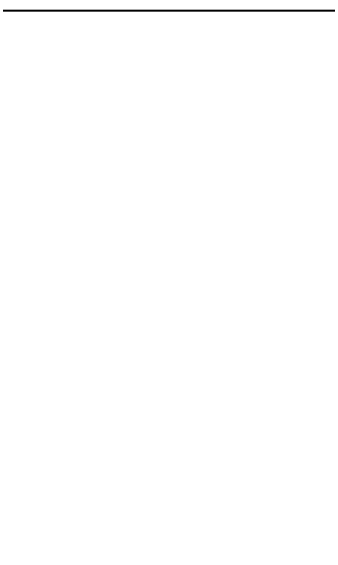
# Model space of a CAD drawing. Header units: metres. Extents: x 0 to 21025, y 0 to 14850.
# Drawn here: x 1342 to 1855, y 12304 to 13185 of the extents above; entities that cross this region are included whole.
import ezdxf

# ---------------------------------------------------------------- set-up
doc = ezdxf.new("R2010")
doc.units = ezdxf.units.M
doc.header["$LTSCALE"] = 25
doc.layers.add('18_COTAS', color=7, linetype='Continuous')
doc.styles.add('ROMANS', font='ROMANS.SHX')
doc.dimstyles.new('25___1-25', dxfattribs={"dimscale": 25, "dimtxt": 2.5, "dimasz": 2, "dimexe": 1.5, "dimexo": 1, "dimgap": 0.5, "dimtad": 1, "dimzin": 12, "dimtxsty": 'ROMANS', "dimcen": 0, "dimclrd": 256, "dimclre": 256, "dimclrt": 3, "dimazin": 3, "dimtfac": 1, "dimtmove": 0, "dimatfit": 0, "dimfxl": 1, "dimlwd": -1, "dimlwe": -1, "dimarcsym": 0})

# ---------------------------------------------------------------- blocks, each defined once
blk = doc.blocks.new('*D36')
at = {"layer": '18_COTAS', "transparency": 16777216}
for p, q in [((2058.56, 13184.68), (1109.47, 13184.68)), ((1146.97, 11742.68), (1146.97, 13134.68)), ((1756.96, 11692.68), (1109.47, 11692.68))]:
    blk.add_line(p, q, dxfattribs=at)
for points in [[(1138.64, 13134.68), (1155.3, 13134.68), (1146.97, 13184.68)], [(1138.64, 11742.68), (1155.3, 11742.68), (1146.97, 11692.68)]]:
    blk.add_solid(points, dxfattribs=at)
at = {"layer": 'Defpoints', "color": 0, "transparency": 16777216}
for p in [(1146.97, 13184.68), (2083.56, 13184.68), (1781.96, 11692.68)]:
    blk.add_point(p, dxfattribs=at)
at = {"layer": '18_COTAS', "color": 3, "transparency": 16777216, "insert": (1103.22, 12438.68), "char_height": 62.5, "attachment_point": 5, "rotation": 90, "style": 'ROMANS'}
blk.add_mtext('1492', dxfattribs=at)

msp = doc.modelspace()

# ---------------------------------------------------------------- dimensions: what is measured, and where the dimension line sits
at = {"layer": '18_COTAS'}
dim = msp.add_linear_dim(base=(1146.971, 13184.681), p1=(1781.96, 11692.681), p2=(2083.564, 13184.681), angle=90, dimstyle='25___1-25', dxfattribs=at)
dim.commit()
dim.dimension.update_dxf_attribs({"geometry": '*D36', "text_midpoint": (1146.971, 12438.681), "dimtype": 160})

doc.saveas('drawing.dxf')
